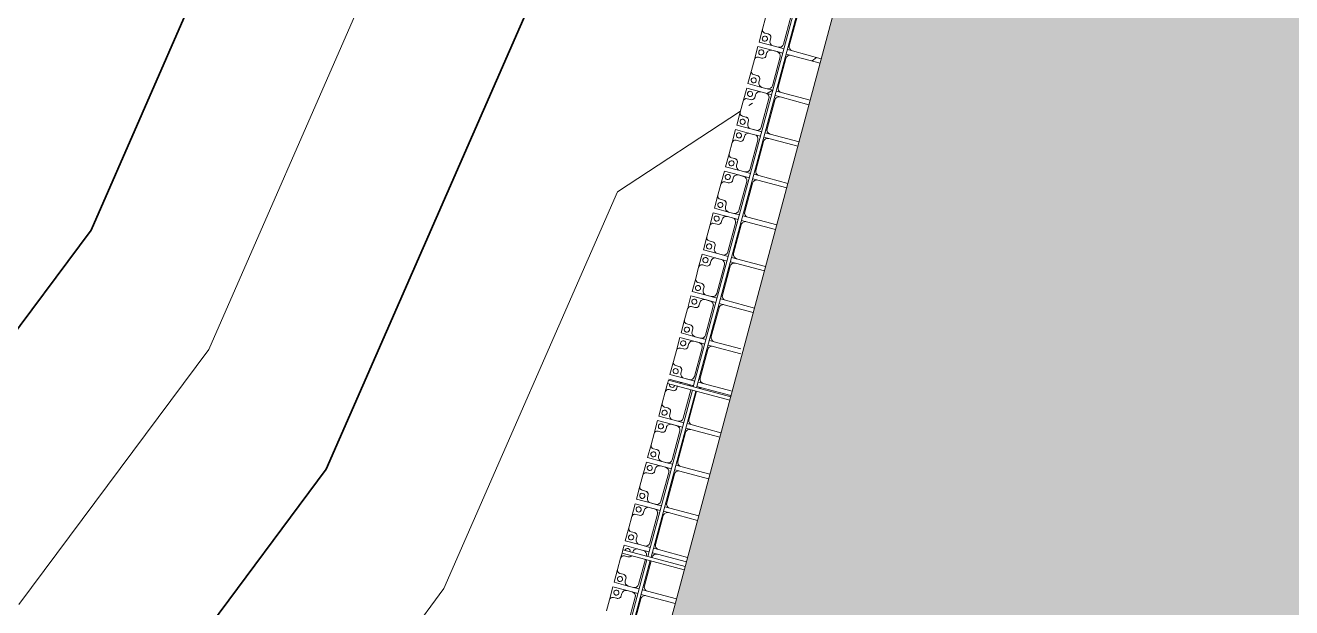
# Model space of a CAD drawing. Header units: millimetres. Extents: x -861324 to 439029, y -308065 to 694685.
# Drawn here: x -185928 to -171227, y 263061 to 269829 of the extents above; entities that cross this region are included whole.
import ezdxf

# ---------------------------------------------------------------- set-up
doc = ezdxf.new("R2010")
doc.units = ezdxf.units.MM
for name, color, linetype, lineweight in [('A-DETL-GENF', 92, 'Continuous', 9), ('A-DETL-THIN', 151, 'Continuous', 9), ('A-GENM', 13, 'Continuous', 9), ('C-TOPO-MAJR', 7, 'Continuous', 35), ('C-TOPO-MINR', 7, 'Continuous', 9), ('S-BEAM', 12, 'Continuous', 9)]:
    doc.layers.add(name, color=color, linetype=linetype, lineweight=lineweight)

# ---------------------------------------------------------------- blocks, each defined once
blk = doc.blocks.new('Dai phaodi lai - DẢI PHAO ĐI LẠI-17681-BỐ TRÍ BÈ PIN HỒ BẢN MÒNG')
at = {"layer": 'A-GENM', "color": 7}
for p, q in [((20223, -348), (20223, 0)), ((20277, 0), (20277, -348)), ((20723, -348), (20723, 0)), ((20777, 0), (20777, -348)), ((21223, -348), (21223, 0)), ((21277, 0), (21277, -348)), ((21723, -348), (21723, 0)), ((21777, 0), (21777, -348)), ((22223, -348), (22223, 0)), ((22277, 0), (22277, -348)), ((22723, -348), (22723, 0)), ((22777, 0), (22777, -348)), ((23223, -348), (23223, 0)), ((23277, 0), (23277, -348)), ((24223, -348), (24223, 0)), ((24277, 0), (24277, -348)), ((24723, -348), (24723, 0)), ((24777, 0), (24777, -348)), ((25223, -348), (25223, 0)), ((25277, 0), (25277, -348)), ((25723, -348), (25723, 0)), ((25777, 0), (25777, -348)), ((26223, -348), (26223, 0)), ((26277, 0), (26277, -348)), ((26723, -348), (26723, 0)), ((26777, 0), (26777, -348)), ((23723, -348), (23723, -31)), ((23777, -17), (23777, -348)), ((19827, -398), (20173, -398)), ((20327, -398), (20673, -398)), ((20827, -398), (21173, -398)), ((21327, -398), (21673, -398)), ((21827, -398), (22173, -398)), ((22327, -398), (22673, -398)), ((22827, -398), (23173, -398)), ((23327, -398), (23673, -398)), ((23827, -398), (24173, -398)), ((24331, -398), (24673, -398)), ((24827, -398), (25173, -398)), ((25327, -398), (25673, -398)), ((25827, -398), (26173, -398)), ((26371, -398), (26673, -398)), ((26827, -398), (27173, -398)), ((20173, -467), (19827, -467)), ((20223, -579), (20223, -517)), ((20277, -517), (20277, -579)), ((20673, -467), (20327, -467)), ((20723, -579), (20723, -517)), ((20777, -517), (20777, -579)), ((21173, -467), (20827, -467)), ((21223, -579), (21223, -517)), ((21277, -517), (21277, -579)), ((21673, -467), (21327, -467)), ((21723, -579), (21723, -517)), ((21777, -517), (21777, -579)), ((22173, -467), (21827, -467)), ((22223, -579), (22223, -517)), ((22277, -517), (22277, -579)), ((22673, -467), (22327, -467)), ((22723, -579), (22723, -517)), ((22777, -517), (22777, -579)), ((23173, -467), (22827, -467)), ((23223, -579), (23223, -517)), ((23277, -517), (23277, -579)), ((23673, -467), (23327, -467)), ((23723, -579), (23723, -517)), ((23777, -517), (23777, -579)), ((24173, -467), (23827, -467)), ((24223, -579), (24223, -517)), ((24277, -517), (24277, -579)), ((24673, -467), (24331, -467)), ((24723, -579), (24723, -517)), ((24777, -517), (24777, -579)), ((25173, -467), (24827, -467)), ((25223, -579), (25223, -517)), ((25277, -517), (25277, -579)), ((25673, -467), (25327, -467)), ((25723, -579), (25723, -517)), ((25777, -517), (25777, -579)), ((26173, -467), (25827, -467)), ((26223, -579), (26223, -517)), ((26277, -517), (26277, -579)), ((26673, -467), (26371, -467)), ((26723, -579), (26723, -517)), ((26777, -517), (26777, -579)), ((27173, -467), (26827, -467)), ((20105, -710), (20105, -671)), ((20136, -629), (20173, -629)), ((20327, -629), (20364, -629)), ((20395, -671), (20395, -710)), ((20605, -710), (20605, -671)), ((20636, -629), (20673, -629)), ((20827, -629), (20864, -629)), ((20895, -671), (20895, -710)), ((21105, -710), (21105, -671)), ((21136, -629), (21173, -629)), ((21327, -629), (21364, -629)), ((21395, -671), (21395, -710)), ((21605, -710), (21605, -671)), ((21636, -629), (21673, -629)), ((21827, -629), (21864, -629)), ((21895, -671), (21895, -710)), ((22105, -710), (22105, -671)), ((22136, -629), (22173, -629)), ((22327, -629), (22364, -629)), ((22395, -671), (22395, -710)), ((22605, -710), (22605, -671)), ((22636, -629), (22673, -629)), ((22827, -629), (22864, -629)), ((22895, -671), (22895, -710)), ((23105, -710), (23105, -671)), ((23136, -629), (23173, -629)), ((23327, -629), (23364, -629)), ((23395, -671), (23395, -710)), ((23605, -710), (23605, -671)), ((23636, -629), (23673, -629)), ((23827, -629), (23864, -629)), ((23895, -671), (23895, -710)), ((24105, -710), (24105, -671)), ((24136, -629), (24173, -629)), ((24327, -629), (24364, -629)), ((24395, -671), (24395, -710)), ((24605, -710), (24605, -671)), ((24636, -629), (24673, -629)), ((24827, -629), (24864, -629)), ((24895, -671), (24895, -710)), ((25105, -710), (25105, -671)), ((25136, -629), (25173, -629)), ((25327, -629), (25364, -629)), ((25395, -671), (25395, -710)), ((25605, -710), (25605, -671)), ((25636, -629), (25673, -629)), ((25827, -629), (25864, -629)), ((25895, -671), (25895, -710)), ((26105, -710), (26105, -671)), ((26136, -629), (26173, -629)), ((26395, -671), (26395, -710)), ((26605, -710), (26605, -671)), ((26636, -629), (26673, -629)), ((26827, -629), (26864, -629)), ((26895, -671), (26895, -710)), ((19933, -748), (20067, -748)), ((20433, -748), (20567, -748)), ((20933, -748), (21067, -748)), ((21433, -748), (21567, -748)), ((21933, -748), (22067, -748)), ((22433, -748), (22567, -748)), ((22933, -748), (23067, -748)), ((23433, -748), (23567, -748)), ((23933, -748), (24067, -748)), ((24433, -748), (24567, -748)), ((24933, -748), (25067, -748)), ((25433, -748), (25567, -748)), ((25933, -748), (26067, -748)), ((26433, -748), (26567, -748)), ((26933, -748), (27067, -748))]:
    blk.add_line(p, q, dxfattribs=at)
at = {"layer": 'A-GENM', "color": 9}
for p, q in [((20223, -348), (20223, -408)), ((20223, -348), (20223, -408)), ((20277, -408), (20277, -348)), ((20277, -408), (20277, -348)), ((20723, -348), (20723, -408)), ((20723, -348), (20723, -408)), ((20777, -408), (20777, -348)), ((20777, -408), (20777, -348)), ((21223, -348), (21223, -408)), ((21223, -348), (21223, -408)), ((21277, -408), (21277, -348)), ((21277, -408), (21277, -348)), ((21723, -348), (21723, -408)), ((21723, -348), (21723, -408)), ((21777, -408), (21777, -348)), ((21777, -408), (21777, -348)), ((22223, -348), (22223, -408)), ((22223, -348), (22223, -408)), ((22277, -408), (22277, -348)), ((22277, -408), (22277, -348)), ((22723, -348), (22723, -408)), ((22723, -348), (22723, -408)), ((22777, -408), (22777, -348)), ((22777, -408), (22777, -348)), ((23223, -348), (23223, -408)), ((23223, -348), (23223, -408)), ((23277, -408), (23277, -348)), ((23277, -408), (23277, -348)), ((23723, -348), (23723, -408)), ((23723, -348), (23723, -408)), ((23777, -408), (23777, -348)), ((23777, -408), (23777, -348)), ((24223, -348), (24223, -408)), ((24223, -348), (24223, -408)), ((24277, -408), (24277, -348)), ((24277, -408), (24277, -348)), ((24723, -348), (24723, -408)), ((24723, -348), (24723, -408)), ((24777, -408), (24777, -348)), ((24777, -408), (24777, -348)), ((25223, -348), (25223, -408)), ((25223, -348), (25223, -408)), ((25277, -408), (25277, -348)), ((25277, -408), (25277, -348)), ((25723, -348), (25723, -408)), ((25723, -348), (25723, -408)), ((25777, -408), (25777, -348)), ((25777, -408), (25777, -348)), ((26223, -348), (26223, -408)), ((26223, -348), (26223, -408)), ((26277, -408), (26277, -348)), ((26277, -408), (26277, -348)), ((26723, -348), (26723, -408)), ((26723, -348), (26723, -408)), ((26777, -408), (26777, -348)), ((26777, -408), (26777, -348)), ((20223, -448), (20223, -579)), ((20223, -448), (20223, -517)), ((20223, -579), (20223, -748)), ((20223, -748), (20223, -579)), ((20277, -579), (20277, -448)), ((20277, -517), (20277, -448)), ((20277, -748), (20277, -579)), ((20277, -579), (20277, -748)), ((20723, -448), (20723, -579)), ((20723, -448), (20723, -517)), ((20723, -579), (20723, -748)), ((20723, -748), (20723, -579)), ((20777, -579), (20777, -448)), ((20777, -517), (20777, -448)), ((20777, -748), (20777, -579)), ((20777, -579), (20777, -748)), ((21223, -448), (21223, -579)), ((21223, -448), (21223, -517)), ((21223, -579), (21223, -748)), ((21223, -748), (21223, -579)), ((21277, -579), (21277, -448)), ((21277, -517), (21277, -448)), ((21277, -748), (21277, -579)), ((21277, -579), (21277, -748)), ((21723, -448), (21723, -579)), ((21723, -448), (21723, -517)), ((21723, -579), (21723, -748)), ((21723, -748), (21723, -579)), ((21777, -579), (21777, -448)), ((21777, -517), (21777, -448)), ((21777, -748), (21777, -579)), ((21777, -579), (21777, -748)), ((22223, -448), (22223, -579)), ((22223, -448), (22223, -517)), ((22223, -579), (22223, -748)), ((22223, -748), (22223, -579)), ((22277, -579), (22277, -448)), ((22277, -517), (22277, -448)), ((22277, -748), (22277, -579)), ((22277, -579), (22277, -748)), ((22723, -448), (22723, -579)), ((22723, -448), (22723, -517)), ((22723, -579), (22723, -748)), ((22723, -748), (22723, -579)), ((22777, -579), (22777, -448)), ((22777, -517), (22777, -448)), ((22777, -748), (22777, -579)), ((22777, -579), (22777, -748)), ((23223, -448), (23223, -579)), ((23223, -448), (23223, -517)), ((23223, -579), (23223, -748)), ((23223, -748), (23223, -579)), ((23277, -579), (23277, -448)), ((23277, -517), (23277, -448)), ((23277, -748), (23277, -579)), ((23277, -579), (23277, -748)), ((23723, -448), (23723, -579)), ((23723, -448), (23723, -517)), ((23723, -579), (23723, -748)), ((23723, -748), (23723, -579)), ((23777, -579), (23777, -448)), ((23777, -517), (23777, -448)), ((23777, -748), (23777, -579)), ((23777, -579), (23777, -748)), ((24223, -448), (24223, -579)), ((24223, -448), (24223, -517)), ((24223, -579), (24223, -748)), ((24223, -748), (24223, -579)), ((24277, -579), (24277, -448)), ((24277, -517), (24277, -448)), ((24277, -748), (24277, -579)), ((24277, -579), (24277, -748)), ((24723, -448), (24723, -579)), ((24723, -448), (24723, -517)), ((24723, -579), (24723, -748)), ((24723, -748), (24723, -579)), ((24777, -579), (24777, -448)), ((24777, -517), (24777, -448)), ((24777, -748), (24777, -579)), ((24777, -579), (24777, -748)), ((25223, -448), (25223, -579)), ((25223, -448), (25223, -517)), ((25223, -579), (25223, -748)), ((25223, -748), (25223, -579)), ((25277, -579), (25277, -448)), ((25277, -517), (25277, -448)), ((25277, -748), (25277, -579)), ((25277, -579), (25277, -748)), ((25723, -448), (25723, -579)), ((25723, -448), (25723, -517)), ((25723, -579), (25723, -748)), ((25723, -748), (25723, -579)), ((25777, -579), (25777, -448)), ((25777, -517), (25777, -448)), ((25777, -748), (25777, -579)), ((25777, -579), (25777, -748)), ((26223, -448), (26223, -579)), ((26223, -448), (26223, -517)), ((26223, -579), (26223, -748)), ((26223, -748), (26223, -579)), ((26277, -579), (26277, -448)), ((26277, -517), (26277, -448)), ((26277, -748), (26277, -579)), ((26277, -579), (26277, -748)), ((26723, -448), (26723, -579)), ((26723, -448), (26723, -517)), ((26723, -579), (26723, -748)), ((26723, -748), (26723, -579)), ((26777, -579), (26777, -448)), ((26777, -517), (26777, -448)), ((26777, -748), (26777, -579)), ((26777, -579), (26777, -748)), ((20173, -629), (20136, -629)), ((20136, -629), (20173, -629)), ((20173, -629), (20136, -629)), ((20364, -629), (20327, -629)), ((20327, -629), (20364, -629)), ((20364, -629), (20327, -629)), ((20395, -710), (20395, -671)), ((20395, -671), (20395, -710)), ((20395, -710), (20395, -671)), ((20673, -629), (20636, -629)), ((20636, -629), (20673, -629)), ((20673, -629), (20636, -629)), ((20864, -629), (20827, -629)), ((20827, -629), (20864, -629)), ((20864, -629), (20827, -629)), ((20895, -710), (20895, -671)), ((20895, -671), (20895, -710)), ((20895, -710), (20895, -671)), ((21173, -629), (21136, -629)), ((21136, -629), (21173, -629)), ((21173, -629), (21136, -629)), ((21364, -629), (21327, -629)), ((21327, -629), (21364, -629)), ((21364, -629), (21327, -629)), ((21395, -710), (21395, -671)), ((21395, -671), (21395, -710)), ((21395, -710), (21395, -671)), ((21673, -629), (21636, -629)), ((21636, -629), (21673, -629)), ((21673, -629), (21636, -629)), ((21864, -629), (21827, -629)), ((21827, -629), (21864, -629)), ((21864, -629), (21827, -629)), ((21895, -710), (21895, -671)), ((21895, -671), (21895, -710)), ((21895, -710), (21895, -671)), ((22173, -629), (22136, -629)), ((22136, -629), (22173, -629)), ((22173, -629), (22136, -629)), ((22364, -629), (22327, -629)), ((22327, -629), (22364, -629)), ((22364, -629), (22327, -629)), ((22395, -710), (22395, -671)), ((22395, -671), (22395, -710)), ((22395, -710), (22395, -671)), ((22673, -629), (22636, -629)), ((22636, -629), (22673, -629)), ((22673, -629), (22636, -629)), ((22864, -629), (22827, -629)), ((22827, -629), (22864, -629)), ((22864, -629), (22827, -629)), ((22895, -710), (22895, -671)), ((22895, -671), (22895, -710)), ((22895, -710), (22895, -671)), ((23173, -629), (23136, -629)), ((23136, -629), (23173, -629)), ((23173, -629), (23136, -629)), ((23364, -629), (23327, -629)), ((23327, -629), (23364, -629)), ((23364, -629), (23327, -629)), ((23395, -710), (23395, -671)), ((23395, -671), (23395, -710)), ((23395, -710), (23395, -671)), ((23673, -629), (23636, -629)), ((23636, -629), (23673, -629)), ((23673, -629), (23636, -629)), ((23864, -629), (23827, -629)), ((23827, -629), (23864, -629)), ((23864, -629), (23827, -629)), ((23895, -710), (23895, -671)), ((23895, -671), (23895, -710)), ((23895, -710), (23895, -671)), ((24173, -629), (24136, -629)), ((24136, -629), (24173, -629)), ((24173, -629), (24136, -629)), ((24364, -629), (24327, -629)), ((24327, -629), (24364, -629)), ((24364, -629), (24327, -629)), ((24395, -710), (24395, -671)), ((24395, -671), (24395, -710)), ((24395, -710), (24395, -671)), ((24673, -629), (24636, -629)), ((24636, -629), (24673, -629)), ((24673, -629), (24636, -629)), ((24864, -629), (24827, -629)), ((24827, -629), (24864, -629)), ((24864, -629), (24827, -629)), ((24895, -710), (24895, -671)), ((24895, -671), (24895, -710)), ((24895, -710), (24895, -671)), ((25173, -629), (25136, -629)), ((25136, -629), (25173, -629)), ((25173, -629), (25136, -629)), ((25364, -629), (25327, -629)), ((25327, -629), (25364, -629)), ((25364, -629), (25327, -629)), ((25395, -710), (25395, -671)), ((25395, -671), (25395, -710)), ((25395, -710), (25395, -671)), ((25673, -629), (25636, -629)), ((25636, -629), (25673, -629)), ((25673, -629), (25636, -629)), ((25864, -629), (25827, -629)), ((25827, -629), (25864, -629)), ((25864, -629), (25827, -629)), ((25895, -710), (25895, -671)), ((25895, -671), (25895, -710)), ((25895, -710), (25895, -671)), ((26173, -629), (26136, -629)), ((26136, -629), (26173, -629)), ((26173, -629), (26136, -629)), ((26395, -710), (26395, -671)), ((26395, -671), (26395, -710)), ((26395, -710), (26395, -671)), ((26673, -629), (26636, -629)), ((26636, -629), (26673, -629)), ((26673, -629), (26636, -629)), ((26864, -629), (26827, -629)), ((26827, -629), (26864, -629)), ((26864, -629), (26827, -629)), ((26895, -710), (26895, -671)), ((26895, -671), (26895, -710)), ((26895, -710), (26895, -671)), ((20223, -748), (20067, -748)), ((20067, -748), (20223, -748)), ((20433, -748), (20277, -748)), ((20277, -748), (20433, -748)), ((20723, -748), (20567, -748)), ((20567, -748), (20723, -748)), ((20933, -748), (20777, -748)), ((20777, -748), (20933, -748)), ((21223, -748), (21067, -748)), ((21067, -748), (21223, -748)), ((21433, -748), (21277, -748)), ((21277, -748), (21433, -748)), ((21723, -748), (21567, -748)), ((21567, -748), (21723, -748)), ((21933, -748), (21777, -748)), ((21777, -748), (21933, -748)), ((22223, -748), (22067, -748)), ((22067, -748), (22223, -748)), ((22433, -748), (22277, -748)), ((22277, -748), (22433, -748)), ((22723, -748), (22567, -748)), ((22567, -748), (22723, -748)), ((22933, -748), (22777, -748)), ((22777, -748), (22933, -748)), ((23223, -748), (23067, -748)), ((23067, -748), (23223, -748)), ((23405, -748), (23277, -748)), ((23277, -748), (23405, -748)), ((23723, -748), (23567, -748)), ((23567, -748), (23723, -748)), ((23933, -748), (23777, -748)), ((23777, -748), (23933, -748)), ((24223, -748), (24067, -748)), ((24067, -748), (24223, -748)), ((24433, -748), (24331, -748)), ((24331, -748), (24433, -748)), ((24723, -748), (24567, -748)), ((24567, -748), (24723, -748)), ((24933, -748), (24777, -748)), ((24777, -748), (24933, -748)), ((25223, -748), (25067, -748)), ((25067, -748), (25223, -748)), ((25433, -748), (25277, -748)), ((25277, -748), (25433, -748)), ((25723, -748), (25567, -748)), ((25567, -748), (25723, -748)), ((25933, -748), (25777, -748)), ((25777, -748), (25933, -748)), ((26223, -748), (26067, -748)), ((26067, -748), (26223, -748)), ((26331, -748), (26277, -748)), ((26277, -748), (26331, -748)), ((26433, -748), (26371, -748)), ((26371, -748), (26433, -748)), ((26723, -748), (26567, -748)), ((26567, -748), (26723, -748)), ((26933, -748), (26777, -748)), ((26777, -748), (26933, -748))]:
    blk.add_line(p, q, dxfattribs=at)
at = {"layer": 'A-GENM', "color": 7}
for centre, radius, start, end in [((20173, -348), 50, 270, 360), ((20327, -348), 50, 180, 270), ((20673, -348), 50, 270, 360), ((20827, -348), 50, 180, 270), ((21173, -348), 50, 270, 360), ((21327, -348), 50, 180, 270), ((21673, -348), 50, 270, 360), ((21827, -348), 50, 180, 270), ((22173, -348), 50, 270, 360), ((22327, -348), 50, 180, 270), ((22673, -348), 50, 270, 360), ((22827, -348), 50, 180, 270), ((23173, -348), 50, 270, 360), ((23327, -348), 50, 180, 270), ((23673, -348), 50, 270, 360), ((23827, -348), 50, 180, 270), ((24173, -348), 50, 270, 360), ((24327, -348), 50, 180, 225), ((24673, -348), 50, 270, 360), ((24827, -348), 50, 180, 270), ((25173, -348), 50, 270, 360), ((25327, -348), 50, 180, 270), ((25673, -348), 50, 270, 360), ((25827, -348), 50, 180, 270), ((26173, -348), 50, 270, 360), ((26327, -348), 50, 180, 270), ((26673, -348), 50, 270, 360), ((26827, -348), 50, 180, 270), ((20173, -517), 50, 360, 90), ((20173, -579), 50, 270, 360), ((20327, -517), 50, 90, 180), ((20327, -579), 50, 180, 270), ((20673, -517), 50, 360, 90), ((20673, -579), 50, 270, 360), ((20827, -517), 50, 90, 180), ((20827, -579), 50, 180, 270), ((21173, -517), 50, 360, 90), ((21173, -579), 50, 270, 360), ((21327, -517), 50, 90, 180), ((21327, -579), 50, 180, 270), ((21673, -517), 50, 360, 90), ((21673, -579), 50, 270, 360), ((21827, -517), 50, 90, 180), ((21827, -579), 50, 180, 270), ((22173, -517), 50, 360, 90), ((22173, -579), 50, 270, 360), ((22327, -517), 50, 90, 180), ((22327, -579), 50, 180, 270), ((22673, -517), 50, 360, 90), ((22673, -579), 50, 270, 360), ((22827, -517), 50, 90, 180), ((22827, -579), 50, 180, 270), ((23173, -517), 50, 360, 90), ((23173, -579), 50, 270, 360), ((23327, -517), 50, 90, 180), ((23327, -579), 50, 180, 270), ((23673, -517), 50, 360, 90), ((23673, -579), 50, 270, 360), ((23827, -517), 50, 90, 180), ((23827, -579), 50, 180, 270), ((24173, -517), 50, 360, 90), ((24173, -579), 50, 270, 360), ((24327, -517), 50, 135, 180), ((24327, -579), 50, 180, 225), ((24673, -517), 50, 360, 90), ((24673, -579), 50, 270, 360), ((24827, -517), 50, 90, 180), ((24827, -579), 50, 180, 270), ((25173, -517), 50, 360, 90), ((25173, -579), 50, 270, 360), ((25327, -517), 50, 90, 180), ((25327, -579), 50, 180, 270), ((25673, -517), 50, 360, 90), ((25673, -579), 50, 270, 360), ((25827, -517), 50, 90, 180), ((25827, -579), 50, 180, 270), ((26173, -517), 50, 360, 90), ((26173, -579), 50, 270, 360), ((26327, -517), 50, 90, 180), ((26327, -579), 50, 180, 270), ((26673, -517), 50, 360, 90), ((26673, -579), 50, 270, 360), ((26827, -517), 50, 90, 180), ((26827, -579), 50, 180, 270), ((20067, -710), 38, 270, 360), ((20145, -668), 40, 103.1885, 183.5081), ((20355, -668), 40, 356.4919, 76.8115), ((20433, -710), 38, 180, 270), ((20567, -710), 38, 270, 360), ((20645, -668), 40, 103.1885, 183.5081), ((20855, -668), 40, 356.4919, 76.8115), ((20933, -710), 38, 180, 270), ((21067, -710), 38, 270, 360), ((21145, -668), 40, 103.1885, 183.5081), ((21355, -668), 40, 356.4919, 76.8115), ((21433, -710), 38, 180, 270), ((21567, -710), 38, 270, 360), ((21645, -668), 40, 103.1885, 183.5081), ((21855, -668), 40, 356.4919, 76.8115), ((21933, -710), 38, 180, 270), ((22067, -710), 38, 270, 360), ((22145, -668), 40, 103.1885, 183.5081), ((22355, -668), 40, 356.4919, 76.8115), ((22433, -710), 38, 180, 270), ((22567, -710), 38, 270, 360), ((22645, -668), 40, 103.1885, 183.5081), ((22855, -668), 40, 356.4919, 76.8115), ((22933, -710), 38, 180, 270), ((23067, -710), 38, 270, 360), ((23145, -668), 40, 103.1885, 183.5081), ((23355, -668), 40, 356.4919, 76.8115), ((23433, -710), 38, 180, 270), ((23567, -710), 38, 270, 360), ((23645, -668), 40, 103.1885, 183.5081), ((23855, -668), 40, 356.4919, 76.8115), ((23933, -710), 38, 180, 270), ((24067, -710), 38, 270, 360), ((24145, -668), 40, 103.1885, 183.5081), ((24355, -668), 40, 356.4919, 76.8115), ((24433, -710), 38, 180, 270), ((24567, -710), 38, 270, 360), ((24645, -668), 40, 103.1885, 183.5081), ((24855, -668), 40, 356.4919, 76.8115), ((24933, -710), 38, 180, 270), ((25067, -710), 38, 270, 360), ((25145, -668), 40, 103.1885, 183.5081), ((25355, -668), 40, 356.4919, 76.8115), ((25433, -710), 38, 180, 270), ((25567, -710), 38, 270, 360), ((25645, -668), 40, 103.1885, 183.5081), ((25855, -668), 40, 356.4919, 76.8115), ((25933, -710), 38, 180, 270), ((26067, -710), 38, 270, 360), ((26145, -668), 40, 103.1885, 183.5081), ((26355, -668), 40, 356.4919, 63.4249), ((26433, -710), 38, 180, 270), ((26567, -710), 38, 270, 360), ((26645, -668), 40, 103.1885, 183.5081), ((26855, -668), 40, 356.4919, 76.8115), ((26933, -710), 38, 180, 270)]:
    blk.add_arc(centre, radius, start, end, dxfattribs=at)
at = {"layer": 'A-GENM', "color": 9}
for centre, radius, start, end in [((20173, -348), 50, 270, 300), ((20327, -348), 50, 180, 210), ((20673, -348), 50, 270, 300), ((20827, -348), 50, 180, 210), ((21173, -348), 50, 270, 300), ((21327, -348), 50, 180, 210), ((21673, -348), 50, 270, 300), ((21827, -348), 50, 180, 210), ((22173, -348), 50, 270, 300), ((22327, -348), 50, 180, 210), ((22673, -348), 50, 270, 300), ((22827, -348), 50, 180, 210), ((23173, -348), 50, 270, 300), ((23327, -348), 50, 180, 210), ((23673, -348), 50, 270, 300), ((23827, -348), 50, 180, 210), ((24173, -348), 50, 270, 300), ((24327, -348), 50, 180, 210), ((24673, -348), 50, 270, 300), ((24827, -348), 50, 180, 210), ((25173, -348), 50, 270, 300), ((25327, -348), 50, 180, 210), ((25673, -348), 50, 270, 300), ((25827, -348), 50, 180, 210), ((26173, -348), 50, 270, 300), ((26327, -348), 50, 180, 210), ((26673, -348), 50, 270, 300), ((26827, -348), 50, 180, 210), ((20173, -579), 50, 270, 360), ((20173, -579), 50, 270, 360), ((20173, -579), 50, 270, 360), ((20173, -517), 50, 360, 30), ((20327, -579), 50, 180, 270), ((20327, -579), 50, 180, 270), ((20327, -579), 50, 180, 270), ((20327, -517), 50, 90, 120), ((20673, -579), 50, 270, 360), ((20673, -579), 50, 270, 360), ((20673, -579), 50, 270, 360), ((20673, -517), 50, 360, 30), ((20827, -579), 50, 180, 270), ((20827, -579), 50, 180, 270), ((20827, -579), 50, 180, 270), ((20827, -517), 50, 90, 120), ((21173, -579), 50, 270, 360), ((21173, -579), 50, 270, 360), ((21173, -579), 50, 270, 360), ((21173, -517), 50, 360, 30), ((21327, -579), 50, 180, 270), ((21327, -579), 50, 180, 270), ((21327, -579), 50, 180, 270), ((21327, -517), 50, 90, 120), ((21673, -579), 50, 270, 360), ((21673, -579), 50, 270, 360), ((21673, -579), 50, 270, 360), ((21673, -517), 50, 360, 30), ((21827, -579), 50, 180, 270), ((21827, -579), 50, 180, 270), ((21827, -579), 50, 180, 270), ((21827, -517), 50, 90, 120), ((22173, -579), 50, 270, 360), ((22173, -579), 50, 270, 360), ((22173, -579), 50, 270, 360), ((22173, -517), 50, 360, 30), ((22327, -579), 50, 180, 270), ((22327, -579), 50, 180, 270), ((22327, -579), 50, 180, 270), ((22327, -517), 50, 90, 120), ((22673, -579), 50, 270, 360), ((22673, -579), 50, 270, 360), ((22673, -579), 50, 270, 360), ((22673, -517), 50, 360, 30), ((22827, -579), 50, 180, 270), ((22827, -579), 50, 180, 270), ((22827, -579), 50, 180, 270), ((22827, -517), 50, 90, 120), ((23173, -579), 50, 270, 360), ((23173, -579), 50, 270, 360), ((23173, -579), 50, 270, 360), ((23173, -517), 50, 360, 30), ((23327, -579), 50, 180, 270), ((23327, -579), 50, 180, 270), ((23327, -579), 50, 180, 270), ((23327, -517), 50, 90, 120), ((23673, -579), 50, 270, 360), ((23673, -579), 50, 270, 360), ((23673, -579), 50, 270, 360), ((23673, -517), 50, 360, 30), ((23827, -579), 50, 180, 270), ((23827, -579), 50, 180, 270), ((23827, -579), 50, 180, 270), ((23827, -517), 50, 90, 120), ((24173, -579), 50, 270, 360), ((24173, -579), 50, 270, 360), ((24173, -579), 50, 270, 360), ((24173, -517), 50, 360, 30), ((24327, -579), 50, 180, 225), ((24327, -579), 50, 180, 225), ((24327, -579), 50, 180, 225), ((24673, -579), 50, 270, 360), ((24673, -579), 50, 270, 360), ((24673, -579), 50, 270, 360), ((24673, -517), 50, 360, 30), ((24827, -579), 50, 180, 270), ((24827, -579), 50, 180, 270), ((24827, -579), 50, 180, 270), ((24827, -517), 50, 90, 120), ((25173, -579), 50, 270, 360), ((25173, -579), 50, 270, 360), ((25173, -579), 50, 270, 360), ((25173, -517), 50, 360, 30), ((25327, -579), 50, 180, 270), ((25327, -579), 50, 180, 270), ((25327, -579), 50, 180, 270), ((25327, -517), 50, 90, 120), ((25673, -579), 50, 270, 360), ((25673, -579), 50, 270, 360), ((25673, -579), 50, 270, 360), ((25673, -517), 50, 360, 30), ((25827, -579), 50, 180, 270), ((25827, -579), 50, 180, 270), ((25827, -579), 50, 180, 270), ((25827, -517), 50, 90, 120), ((26173, -579), 50, 270, 360), ((26173, -579), 50, 270, 360), ((26173, -579), 50, 270, 360), ((26173, -517), 50, 360, 30), ((26327, -579), 50, 180, 270), ((26327, -579), 50, 180, 270), ((26327, -579), 50, 180, 270), ((26327, -517), 50, 90, 120), ((26673, -579), 50, 270, 360), ((26673, -579), 50, 270, 360), ((26673, -579), 50, 270, 360), ((26673, -517), 50, 360, 30), ((26827, -579), 50, 180, 270), ((26827, -579), 50, 180, 270), ((26827, -579), 50, 180, 270), ((26827, -517), 50, 90, 120), ((20067, -710), 38, 315, 345), ((20067, -710), 38, 315, 345), ((20067, -710), 38, 315, 345), ((20145, -668), 40, 129.9617, 183.5081), ((20145, -668), 40, 129.9617, 183.5081), ((20145, -668), 40, 129.9617, 183.5081), ((20145, -668), 40, 103.1885, 116.5751), ((20145, -668), 40, 103.1885, 116.5751), ((20145, -668), 40, 103.1885, 116.5751), ((20168, -693), 30, 90, 270), ((20168, -693), 30, 90, 270), ((20168, -693), 30, 270, 90), ((20168, -693), 30, 270, 90), ((20332, -693), 30, 90, 270), ((20332, -693), 30, 90, 270), ((20332, -693), 30, 270, 90), ((20332, -693), 30, 270, 90), ((20355, -668), 40, 63.4249, 76.8115), ((20355, -668), 40, 63.4249, 76.8115), ((20355, -668), 40, 63.4249, 76.8115), ((20355, -668), 40, 356.4919, 36.6517), ((20355, -668), 40, 356.4919, 36.6517), ((20355, -668), 40, 356.4919, 36.6517), ((20433, -710), 38, 180, 240), ((20433, -710), 38, 180, 240), ((20433, -710), 38, 180, 240), ((20567, -710), 38, 315, 345), ((20567, -710), 38, 315, 345), ((20567, -710), 38, 315, 345), ((20645, -668), 40, 129.9617, 183.5081), ((20645, -668), 40, 129.9617, 183.5081), ((20645, -668), 40, 129.9617, 183.5081), ((20645, -668), 40, 103.1885, 116.5751), ((20645, -668), 40, 103.1885, 116.5751), ((20645, -668), 40, 103.1885, 116.5751), ((20668, -693), 30, 90, 270), ((20668, -693), 30, 90, 270), ((20668, -693), 30, 270, 90), ((20668, -693), 30, 270, 90), ((20832, -693), 30, 90, 270), ((20832, -693), 30, 90, 270), ((20832, -693), 30, 270, 90), ((20832, -693), 30, 270, 90), ((20855, -668), 40, 63.4249, 76.8115), ((20855, -668), 40, 63.4249, 76.8115), ((20855, -668), 40, 63.4249, 76.8115), ((20855, -668), 40, 356.4919, 36.6517), ((20855, -668), 40, 356.4919, 36.6517), ((20855, -668), 40, 356.4919, 36.6517), ((20933, -710), 38, 180, 240), ((20933, -710), 38, 180, 240), ((20933, -710), 38, 180, 240), ((21067, -710), 38, 315, 345), ((21067, -710), 38, 315, 345), ((21067, -710), 38, 315, 345), ((21145, -668), 40, 129.9617, 183.5081), ((21145, -668), 40, 129.9617, 183.5081), ((21145, -668), 40, 129.9617, 183.5081), ((21145, -668), 40, 103.1885, 116.5751), ((21145, -668), 40, 103.1885, 116.5751), ((21145, -668), 40, 103.1885, 116.5751), ((21168, -693), 30, 90, 270), ((21168, -693), 30, 90, 270), ((21168, -693), 30, 270, 90), ((21168, -693), 30, 270, 90), ((21332, -693), 30, 90, 270), ((21332, -693), 30, 90, 270), ((21332, -693), 30, 270, 90), ((21332, -693), 30, 270, 90), ((21355, -668), 40, 63.4249, 76.8115), ((21355, -668), 40, 63.4249, 76.8115), ((21355, -668), 40, 63.4249, 76.8115), ((21355, -668), 40, 356.4919, 36.6517), ((21355, -668), 40, 356.4919, 36.6517), ((21355, -668), 40, 356.4919, 36.6517), ((21433, -710), 38, 180, 240), ((21433, -710), 38, 180, 240), ((21433, -710), 38, 180, 240), ((21567, -710), 38, 315, 345), ((21567, -710), 38, 315, 345), ((21567, -710), 38, 315, 345), ((21645, -668), 40, 129.9617, 183.5081), ((21645, -668), 40, 129.9617, 183.5081), ((21645, -668), 40, 129.9617, 183.5081), ((21645, -668), 40, 103.1885, 116.5751), ((21645, -668), 40, 103.1885, 116.5751), ((21645, -668), 40, 103.1885, 116.5751), ((21668, -693), 30, 90, 270), ((21668, -693), 30, 90, 270), ((21668, -693), 30, 270, 90), ((21668, -693), 30, 270, 90), ((21832, -693), 30, 90, 270), ((21832, -693), 30, 90, 270), ((21832, -693), 30, 270, 90), ((21832, -693), 30, 270, 90), ((21855, -668), 40, 63.4249, 76.8115), ((21855, -668), 40, 63.4249, 76.8115), ((21855, -668), 40, 63.4249, 76.8115), ((21855, -668), 40, 356.4919, 36.6517), ((21855, -668), 40, 356.4919, 36.6517), ((21855, -668), 40, 356.4919, 36.6517), ((21933, -710), 38, 180, 240), ((21933, -710), 38, 180, 240), ((21933, -710), 38, 180, 240), ((22067, -710), 38, 315, 345), ((22067, -710), 38, 315, 345), ((22067, -710), 38, 315, 345), ((22145, -668), 40, 129.9617, 183.5081), ((22145, -668), 40, 129.9617, 183.5081), ((22145, -668), 40, 129.9617, 183.5081), ((22145, -668), 40, 103.1885, 116.5751), ((22145, -668), 40, 103.1885, 116.5751), ((22145, -668), 40, 103.1885, 116.5751), ((22168, -693), 30, 90, 270), ((22168, -693), 30, 90, 270), ((22168, -693), 30, 270, 90), ((22168, -693), 30, 270, 90), ((22332, -693), 30, 90, 270), ((22332, -693), 30, 90, 270), ((22332, -693), 30, 270, 90), ((22332, -693), 30, 270, 90), ((22355, -668), 40, 63.4249, 76.8115), ((22355, -668), 40, 63.4249, 76.8115), ((22355, -668), 40, 63.4249, 76.8115), ((22355, -668), 40, 356.4919, 36.6517), ((22355, -668), 40, 356.4919, 36.6517), ((22355, -668), 40, 356.4919, 36.6517), ((22433, -710), 38, 180, 240), ((22433, -710), 38, 180, 240), ((22433, -710), 38, 180, 240), ((22567, -710), 38, 315, 345), ((22567, -710), 38, 315, 345), ((22567, -710), 38, 315, 345), ((22645, -668), 40, 129.9617, 183.5081), ((22645, -668), 40, 129.9617, 183.5081), ((22645, -668), 40, 129.9617, 183.5081), ((22645, -668), 40, 103.1885, 116.5751), ((22645, -668), 40, 103.1885, 116.5751), ((22645, -668), 40, 103.1885, 116.5751), ((22668, -693), 30, 90, 270), ((22668, -693), 30, 90, 270), ((22668, -693), 30, 270, 90), ((22668, -693), 30, 270, 90), ((22832, -693), 30, 90, 270), ((22832, -693), 30, 90, 270), ((22832, -693), 30, 270, 90), ((22832, -693), 30, 270, 90), ((22855, -668), 40, 63.4249, 76.8115), ((22855, -668), 40, 63.4249, 76.8115), ((22855, -668), 40, 63.4249, 76.8115), ((22855, -668), 40, 356.4919, 36.6517), ((22855, -668), 40, 356.4919, 36.6517), ((22855, -668), 40, 356.4919, 36.6517), ((22933, -710), 38, 180, 240), ((22933, -710), 38, 180, 240), ((22933, -710), 38, 180, 240), ((23067, -710), 38, 315, 345), ((23067, -710), 38, 315, 345), ((23067, -710), 38, 315, 345), ((23145, -668), 40, 129.9617, 183.5081), ((23145, -668), 40, 129.9617, 183.5081), ((23145, -668), 40, 129.9617, 183.5081), ((23145, -668), 40, 103.1885, 116.5751), ((23145, -668), 40, 103.1885, 116.5751), ((23145, -668), 40, 103.1885, 116.5751), ((23168, -693), 30, 90, 270), ((23168, -693), 30, 90, 270), ((23168, -693), 30, 270, 90), ((23168, -693), 30, 270, 90), ((23332, -693), 30, 90, 270), ((23332, -693), 30, 90, 270), ((23332, -693), 30, 270, 90), ((23332, -693), 30, 270, 90), ((23355, -668), 40, 63.4249, 76.8115), ((23355, -668), 40, 63.4249, 76.8115), ((23355, -668), 40, 63.4249, 76.8115), ((23355, -668), 40, 356.4919, 36.6517), ((23355, -668), 40, 356.4919, 36.6517), ((23355, -668), 40, 356.4919, 36.6517), ((23433, -710), 38, 180, 240), ((23433, -710), 38, 180, 240), ((23433, -710), 38, 180, 240), ((23567, -710), 38, 315, 345), ((23567, -710), 38, 315, 345), ((23567, -710), 38, 315, 345), ((23645, -668), 40, 129.9617, 183.5081), ((23645, -668), 40, 129.9617, 183.5081), ((23645, -668), 40, 129.9617, 183.5081), ((23645, -668), 40, 103.1885, 116.5751), ((23645, -668), 40, 103.1885, 116.5751), ((23645, -668), 40, 103.1885, 116.5751), ((23668, -693), 30, 90, 270), ((23668, -693), 30, 90, 270), ((23668, -693), 30, 270, 90), ((23668, -693), 30, 270, 90), ((23832, -693), 30, 90, 270), ((23832, -693), 30, 90, 270), ((23832, -693), 30, 270, 90), ((23832, -693), 30, 270, 90), ((23855, -668), 40, 63.4249, 76.8115), ((23855, -668), 40, 63.4249, 76.8115), ((23855, -668), 40, 63.4249, 76.8115), ((23855, -668), 40, 356.4919, 36.6517), ((23855, -668), 40, 356.4919, 36.6517), ((23855, -668), 40, 356.4919, 36.6517), ((23933, -710), 38, 180, 240), ((23933, -710), 38, 180, 240), ((23933, -710), 38, 180, 240), ((24067, -710), 38, 315, 345), ((24067, -710), 38, 315, 345), ((24067, -710), 38, 315, 345), ((24145, -668), 40, 129.9617, 183.5081), ((24145, -668), 40, 129.9617, 183.5081), ((24145, -668), 40, 129.9617, 183.5081), ((24145, -668), 40, 103.1885, 116.5751), ((24145, -668), 40, 103.1885, 116.5751), ((24145, -668), 40, 103.1885, 116.5751), ((24168, -693), 30, 90, 270), ((24168, -693), 30, 90, 270), ((24168, -693), 30, 270, 90), ((24168, -693), 30, 270, 90), ((24332, -693), 30, 270, 90), ((24332, -693), 30, 270, 90), ((24355, -668), 40, 63.4249, 76.8115), ((24355, -668), 40, 63.4249, 76.8115), ((24355, -668), 40, 63.4249, 76.8115), ((24355, -668), 40, 356.4919, 36.6517), ((24355, -668), 40, 356.4919, 36.6517), ((24355, -668), 40, 356.4919, 36.6517), ((24433, -710), 38, 180, 240), ((24433, -710), 38, 180, 240), ((24433, -710), 38, 180, 240), ((24567, -710), 38, 315, 345), ((24567, -710), 38, 315, 345), ((24567, -710), 38, 315, 345), ((24645, -668), 40, 129.9617, 183.5081), ((24645, -668), 40, 129.9617, 183.5081), ((24645, -668), 40, 129.9617, 183.5081), ((24645, -668), 40, 103.1885, 116.5751), ((24645, -668), 40, 103.1885, 116.5751), ((24645, -668), 40, 103.1885, 116.5751), ((24668, -693), 30, 90, 270), ((24668, -693), 30, 90, 270), ((24668, -693), 30, 270, 90), ((24668, -693), 30, 270, 90), ((24832, -693), 30, 90, 270), ((24832, -693), 30, 90, 270), ((24832, -693), 30, 270, 90), ((24832, -693), 30, 270, 90), ((24855, -668), 40, 63.4249, 76.8115), ((24855, -668), 40, 63.4249, 76.8115), ((24855, -668), 40, 63.4249, 76.8115), ((24855, -668), 40, 356.4919, 36.6517), ((24855, -668), 40, 356.4919, 36.6517), ((24855, -668), 40, 356.4919, 36.6517), ((24933, -710), 38, 180, 240), ((24933, -710), 38, 180, 240), ((24933, -710), 38, 180, 240), ((25067, -710), 38, 315, 345), ((25067, -710), 38, 315, 345), ((25067, -710), 38, 315, 345), ((25145, -668), 40, 129.9617, 183.5081), ((25145, -668), 40, 129.9617, 183.5081), ((25145, -668), 40, 129.9617, 183.5081), ((25145, -668), 40, 103.1885, 116.5751), ((25145, -668), 40, 103.1885, 116.5751), ((25145, -668), 40, 103.1885, 116.5751), ((25168, -693), 30, 90, 270), ((25168, -693), 30, 90, 270), ((25168, -693), 30, 270, 90), ((25168, -693), 30, 270, 90), ((25332, -693), 30, 90, 270), ((25332, -693), 30, 90, 270), ((25332, -693), 30, 270, 90), ((25332, -693), 30, 270, 90), ((25355, -668), 40, 63.4249, 76.8115), ((25355, -668), 40, 63.4249, 76.8115), ((25355, -668), 40, 63.4249, 76.8115), ((25355, -668), 40, 356.4919, 36.6517), ((25355, -668), 40, 356.4919, 36.6517), ((25355, -668), 40, 356.4919, 36.6517), ((25433, -710), 38, 180, 240), ((25433, -710), 38, 180, 240), ((25433, -710), 38, 180, 240), ((25567, -710), 38, 315, 345), ((25567, -710), 38, 315, 345), ((25567, -710), 38, 315, 345), ((25645, -668), 40, 129.9617, 183.5081), ((25645, -668), 40, 129.9617, 183.5081), ((25645, -668), 40, 129.9617, 183.5081), ((25645, -668), 40, 103.1885, 116.5751), ((25645, -668), 40, 103.1885, 116.5751), ((25645, -668), 40, 103.1885, 116.5751), ((25668, -693), 30, 90, 270), ((25668, -693), 30, 90, 270), ((25668, -693), 30, 270, 90), ((25668, -693), 30, 270, 90), ((25832, -693), 30, 90, 270), ((25832, -693), 30, 90, 270), ((25832, -693), 30, 270, 90), ((25832, -693), 30, 270, 90), ((25855, -668), 40, 63.4249, 76.8115), ((25855, -668), 40, 63.4249, 76.8115), ((25855, -668), 40, 63.4249, 76.8115), ((25855, -668), 40, 356.4919, 36.6517), ((25855, -668), 40, 356.4919, 36.6517), ((25855, -668), 40, 356.4919, 36.6517), ((25933, -710), 38, 180, 240), ((25933, -710), 38, 180, 240), ((25933, -710), 38, 180, 240), ((26067, -710), 38, 315, 345), ((26067, -710), 38, 315, 345), ((26067, -710), 38, 315, 345), ((26145, -668), 40, 129.9617, 183.5081), ((26145, -668), 40, 129.9617, 183.5081), ((26145, -668), 40, 129.9617, 183.5081), ((26145, -668), 40, 103.1885, 116.5751), ((26145, -668), 40, 103.1885, 116.5751), ((26145, -668), 40, 103.1885, 116.5751), ((26168, -693), 30, 90, 270), ((26168, -693), 30, 90, 270), ((26168, -693), 30, 270, 90), ((26168, -693), 30, 270, 90), ((26332, -693), 30, 90, 270), ((26332, -693), 30, 90, 270), ((26355, -668), 40, 356.4919, 36.6517), ((26355, -668), 40, 356.4919, 36.6517), ((26355, -668), 40, 356.4919, 36.6517), ((26433, -710), 38, 180, 240), ((26433, -710), 38, 180, 240), ((26433, -710), 38, 180, 240), ((26567, -710), 38, 315, 345), ((26567, -710), 38, 315, 345), ((26567, -710), 38, 315, 345), ((26645, -668), 40, 129.9617, 183.5081), ((26645, -668), 40, 129.9617, 183.5081), ((26645, -668), 40, 129.9617, 183.5081), ((26645, -668), 40, 103.1885, 116.5751), ((26645, -668), 40, 103.1885, 116.5751), ((26645, -668), 40, 103.1885, 116.5751), ((26668, -693), 30, 90, 270), ((26668, -693), 30, 90, 270), ((26668, -693), 30, 270, 90), ((26668, -693), 30, 270, 90), ((26832, -693), 30, 90, 270), ((26832, -693), 30, 90, 270), ((26832, -693), 30, 270, 90), ((26832, -693), 30, 270, 90), ((26855, -668), 40, 63.4249, 76.8115), ((26855, -668), 40, 63.4249, 76.8115), ((26855, -668), 40, 63.4249, 76.8115), ((26855, -668), 40, 356.4919, 36.6517), ((26855, -668), 40, 356.4919, 36.6517), ((26855, -668), 40, 356.4919, 36.6517), ((26933, -710), 38, 180, 240), ((26933, -710), 38, 180, 240), ((26933, -710), 38, 180, 240), ((20067, -710), 38, 270, 300), ((20067, -710), 38, 270, 300), ((20067, -710), 38, 270, 300), ((20567, -710), 38, 270, 300), ((20567, -710), 38, 270, 300), ((20567, -710), 38, 270, 300), ((21067, -710), 38, 270, 300), ((21067, -710), 38, 270, 300), ((21067, -710), 38, 270, 300), ((21567, -710), 38, 270, 300), ((21567, -710), 38, 270, 300), ((21567, -710), 38, 270, 300), ((22067, -710), 38, 270, 300), ((22067, -710), 38, 270, 300), ((22067, -710), 38, 270, 300), ((22567, -710), 38, 270, 300), ((22567, -710), 38, 270, 300), ((22567, -710), 38, 270, 300), ((23067, -710), 38, 270, 300), ((23067, -710), 38, 270, 300), ((23067, -710), 38, 270, 300), ((23567, -710), 38, 270, 300), ((23567, -710), 38, 270, 300), ((23567, -710), 38, 270, 300), ((24067, -710), 38, 270, 300), ((24067, -710), 38, 270, 300), ((24067, -710), 38, 270, 300), ((24567, -710), 38, 270, 300), ((24567, -710), 38, 270, 300), ((24567, -710), 38, 270, 300), ((25067, -710), 38, 270, 300), ((25067, -710), 38, 270, 300), ((25067, -710), 38, 270, 300), ((25567, -710), 38, 270, 300), ((25567, -710), 38, 270, 300), ((25567, -710), 38, 270, 300), ((26067, -710), 38, 270, 300), ((26067, -710), 38, 270, 300), ((26067, -710), 38, 270, 300), ((26567, -710), 38, 270, 300), ((26567, -710), 38, 270, 300), ((26567, -710), 38, 270, 300)]:
    blk.add_arc(centre, radius, start, end, dxfattribs=at)
blk = doc.blocks.new('Dầm C52 - Dầm C52-24591-BỐ TRÍ BÈ PIN HỒ BẢN MÒNG')
at = {"layer": 'S-BEAM', "color": 7}
for p, q in [((-5231, 20), (729, 20)), ((769, 20), (2769, 20)), ((2809, 20), (8769, 20)), ((729, -20), (-5231, -20)), ((2769, -20), (769, -20)), ((8769, -20), (2809, -20))]:
    blk.add_line(p, q, dxfattribs=at)
blk = doc.blocks.new('Dầm C52 - Hộp 40x60-V49-BỐ TRÍ BÈ PIN HỒ BẢN MÒNG')
at = {"layer": 'S-BEAM', "color": 7}
for p, q in [((-109999, -20), (-109999, 20)), ((-109999, 20), (-109251, 20)), ((-109251, -20), (-109999, -20))]:
    blk.add_line(p, q, dxfattribs=at)
blk = doc.blocks.new('HOBANMONG_BEPIN 2_rvt-1-BỐ TRÍ BÈ PIN HỒ BẢN MÒNG')
at = {"layer": 'A-GENM', "lineweight": 9, "rotation": 254.9999999999998}
blk.add_blockref('Dai phaodi lai - DẢI PHAO ĐI LẠI-17681-BỐ TRÍ BÈ PIN HỒ BẢN MÒNG', (-171453, 288975), dxfattribs=at)
at = {"layer": 'S-BEAM', "lineweight": 9}
for name, p, rotation in [('Dầm C52 - Dầm C52-24591-BỐ TRÍ BÈ PIN HỒ BẢN MÒNG', (-178881, 262909), 74.99999999999777), ('Dầm C52 - Hộp 40x60-V49-BỐ TRÍ BÈ PIN HỒ BẢN MÒNG', (-72216, 237216), 344.9999999999994), ('Dầm C52 - Hộp 40x60-V49-BỐ TRÍ BÈ PIN HỒ BẢN MÒNG', (-72744, 235246), 344.9999999999994)]:
    blk.add_blockref(name, p, dxfattribs=dict(at, rotation=rotation))

msp = doc.modelspace()

# ---------------------------------------------------------------- hatches: boundary and pattern name
at = {"layer": 'A-DETL-GENF'}
msp.add_hatch(color=8, dxfattribs=at).paths.add_polyline_path([(-10434, 183721), (-6295, 199164), (27670, 190063), (35952, 220973), (106311, 202120), (109408, 213682), (120971, 210584), (127700, 235698), (-153146, 310950), (-159871, 285852), (-171458, 288956), (-185431, 236806), (-152001, 227848), (-156142, 212394), (-49442, 183803), (-46850, 193478), (-14059, 184692)])

# ---------------------------------------------------------------- linework, layer by layer
at = {"layer": 'A-DETL-THIN'}
msp.add_line((-171458, 288956), (-185431, 236806), dxfattribs=at)
at = {"layer": 'C-TOPO-MAJR'}
for p, q in [((-178382, 273940), (-182434, 264672)), ((-183139, 272083), (-185165, 267449)), ((-185165, 267449), (-188107, 263496)), ((-182434, 264672), (-183901, 262700))]:
    msp.add_line(p, q, dxfattribs=at)
at = {"layer": 'C-TOPO-MINR'}
for p, q in [((-180760, 273011), (-183799, 266060)), ((-176742, 269456), (-176795, 269415)), ((-177248, 269081), (-177324, 269031)), ((-177485, 268925), (-177527, 268897)), ((-177625, 268833), (-179052, 267895)), ((-179052, 267895), (-181068, 263283)), ((-183799, 266060), (-186004, 263098)), ((-181068, 263283), (-181798, 262302))]:
    msp.add_line(p, q, dxfattribs=at)

# ---------------------------------------------------------------- block references
at = {"lineweight": 5}
msp.add_blockref('HOBANMONG_BEPIN 2_rvt-1-BỐ TRÍ BÈ PIN HỒ BẢN MÒNG', (0, 0), dxfattribs=at)

doc.saveas('drawing.dxf')
